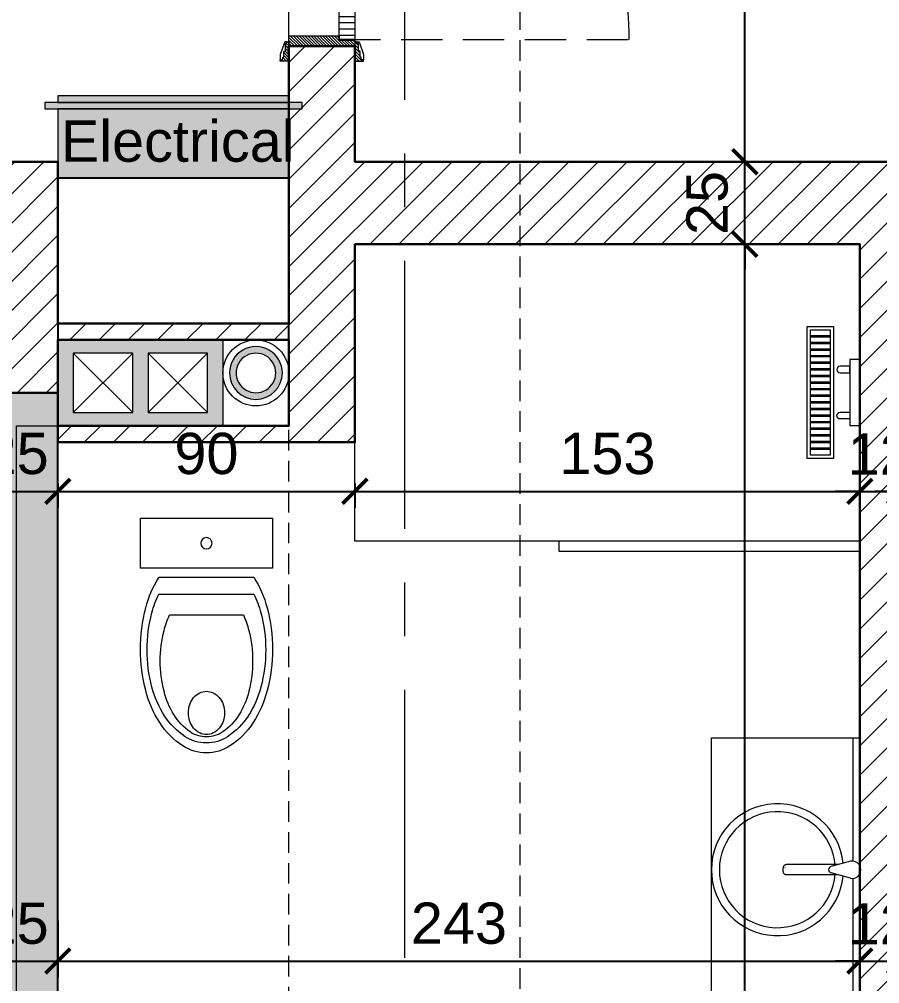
# Model space of a CAD drawing. Header units: centimetres. Extents: x 99002 to 104403, y -55119 to -48358.
# Drawn here: x 101042.6 to 101303.3, y -51711.4 to -51419.2 of the extents above; entities that cross this region are included whole.
import ezdxf

# ---------------------------------------------------------------- set-up
doc = ezdxf.new("R2010")
doc.units = ezdxf.units.CM
doc.header["$LTSCALE"] = 50
doc.header["$MEASUREMENT"] = 0
for name, pattern in [('AXES', [2, 1.25, -0.25, 0.25, -0.25]), ('CACHE', [0.375, 0.25, -0.125]), ('CONTINU', [0])]:
    doc.linetypes.add(name, pattern=pattern)
doc.layers.get('0').update_dxf_attribs({"color": 8})
for name, color, linetype in [('AXES', 10, 'AXES'), ('BETON COUPE', 3, 'CONTINU'), ('BETON TRAME', 252, 'Continuous'), ('BORD', 5, 'Continuous'), ('COTE 50ème', 1, 'Continuous'), ('TEXTE', 7, 'Continuous')]:
    doc.layers.add(name, color=color, linetype=linetype)
for name, color, linetype, lineweight in [('BANJO', 160, 'Continuous', 9), ('BETON SUP TRAME', 4, 'CACHE', 5), ('CONSOLE ISOL.', 214, 'Continuous', 15), ('door', 44, 'Continuous', 5), ('KASETAT_Pen_No__22', 8, 'Continuous', 50), ('MACONNERIE COUPE', 7, 'Continuous', 30), ('MACONNERIE HACHURE', 253, 'Continuous', 13), ('mobilimi', 8, 'Continuous', 9), ('PERCEMENT', 253, 'Continuous', 20)]:
    doc.layers.add(name, color=color, linetype=linetype, lineweight=lineweight)
doc.layers.add('KASETAT_Pen_No__176', color=7, linetype='Continuous', lineweight=15, true_color=0x93a0c6)
doc.styles.add('RS_TEXT_1.50', font='arial.ttf', dxfattribs={"height": 12.5})
doc.styles.add('RS_TXT_50', font='arial.ttf', dxfattribs={"height": 12.5})
doc.dimstyles.new('RS_50CM_LINEAIRE', dxfattribs={"dimscale": 5, "dimtxt": 12.5, "dimasz": 1.5, "dimexe": 1, "dimexo": 2.5, "dimgap": 1, "dimtad": 1, "dimdec": 1, "dimrnd": 0.5, "dimdsep": 46, "dimtxsty": 'RS_TXT_50', "dimblk1": 'ARCHTICK', "dimblk2": 'ARCHTICK', "dimsah": 1, "dimcen": 2.5, "dimdle": 1, "dimclrt": 4, "dimadec": 0, "dimazin": 2, "dimtfac": 1, "dimtdec": 1, "dimtix": 1, "dimtmove": 2, "dimatfit": 3, "dimfxl": 1, "dimtolj": 1, "dimtzin": 0, "dimarcsym": 0})

# ---------------------------------------------------------------- blocks, each defined once
blk = doc.blocks.new('UniTAZZ_3')
at = {"layer": 'BANJO'}
for p, q in [((-152, 200), (-152, -200)), ((0, 200), (-152, 200)), ((0, -200), (0, 200)), ((-229.8, -144), (-229.8, 143.8)), ((-178.5, -143.6), (-178.5, 143.6)), ((-293.4, -111.7), (-293.4, 111.9)), ((-152, -200), (0, -200))]:
    blk.add_line(p, q, dxfattribs=at)
blk.add_circle((-76, 0), 17, dxfattribs=at)
for centre, radius, start, end in [((-435.1, -147.6), 342.9, 104.7867, 122.5078), ((-397.3, -291.1), 491.2, 90, 104.7867), ((-399.2, -261.3), 440.9, 90, 104.7867), ((-399.2, -261.3), 440.9, 75.2133, 90), ((-397.3, -291.1), 491.2, 75.2133, 90), ((-359.4, -147.6), 342.9, 58.1489, 75.2133), ((-433.2, -132.6), 307.7, 104.7867, 122.5078), ((-365.2, -132.6), 307.7, 63.9053, 75.2133), ((-492.9, -57), 235.4, 122.5078, 146.9765), ((-485, -51.2), 211.3, 122.5078, 146.9765), ((-462, -120.6), 256.9, 104.1209, 121.2723), ((-432.4, -238.1), 378.1, 90, 104.1209), ((-432.4, -238.1), 378.1, 75.8791, 90), ((-402.8, -120.6), 256.9, 64.7964, 75.8791), ((-507, -46.4), 170.2, 121.2723, 145.7058), ((-580.5, 0), 130.9, 146.9765, 180), ((-563.6, -0.1), 117.5, 146.9765, 180), ((-575.2, 0.1), 87.7, 145.7058, 180), ((-600.3, -4.6), 56.5, 129.8827, 153.6325), ((-594.2, -11.9), 66, 109.092, 129.8827), ((-590.2, -23.4), 78.1, 90, 109.092), ((-590.2, -23.4), 78.1, 70.908, 90), ((-586.2, -11.9), 66, 50.1173, 70.908), ((-580.1, -4.6), 56.5, 26.3675, 50.1173), ((-580.5, 0), 130.9, 180, 213.0235), ((-575.2, 0.1), 87.7, 180, 214.2942), ((-609.7, 0.1), 46, 153.6325, 180), ((-609.7, 0.1), 46, 180, 206.3675), ((-570.7, 0.1), 46, 0, 26.3675), ((-570.7, 0.1), 46, 333.6325, 0), ((-563.6, -0.1), 117.5, 180, 213.0235), ((-600.3, 4.7), 56.5, 206.3675, 230.1173), ((-580.1, 4.7), 56.5, 309.8827, 333.6325), ((-507, 46.6), 170.2, 214.2942, 238.7277), ((-594.2, 12), 66, 230.1173, 250.908), ((-590.2, 23.5), 78.1, 250.908, 270), ((-590.2, 23.5), 78.1, 270, 289.092), ((-586.2, 12), 66, 289.092, 309.8827), ((-492.9, 57), 235.4, 213.0235, 237.4922), ((-485, 51), 211.3, 213.0235, 237.4922), ((-462, 120.7), 256.9, 238.7277, 255.8791), ((-402.8, 120.7), 256.9, 284.1209, 295.2036), ((-435.1, 147.6), 342.9, 237.4922, 255.2133), ((-433.2, 132.3), 307.7, 237.4922, 255.2133), ((-432.4, 238.2), 378.1, 255.8791, 270), ((-432.4, 238.2), 378.1, 270, 284.1209), ((-365.2, 132.3), 307.7, 284.7867, 296.0947), ((-359.4, 147.6), 342.9, 284.7867, 301.8511), ((-399.2, 261.1), 440.9, 255.2133, 270), ((-399.2, 261.1), 440.9, 270, 284.7867), ((-397.3, 291.1), 491.2, 255.2133, 270), ((-397.3, 291.1), 491.2, 270, 284.7867)]:
    blk.add_arc(centre, radius, start, end, dxfattribs=at)
blk = doc.blocks.new('lavaman')
at = {"layer": 'BANJO'}
for p, q in [((-61171.15, 21935.44), (-61216.15, 21935.44)), ((-61171.15, 21935.44), (-61171.15, 21855.44)), ((-61171.15, 21855.44), (-61216.15, 21855.44))]:
    blk.add_line(p, q, dxfattribs=at)
at = {"layer": 'BANJO', "linetype": 'Continuous'}
for p, q in [((-61216.15, 21896.66), (-61216.15, 21935.44)), ((-61214.15, 21935.44), (-61214.15, 21898.05)), ((-61171.15, 21935.44), (-61171.15, 21855.44)), ((-61216.15, 21925.44), (-61216.15, 21896.66)), ((-61213.35, 21898.04), (-61207.48, 21896.42)), ((-61209.67, 21897.03), (-61193.85, 21897.03)), ((-61216.15, 21894.21), (-61216.15, 21865.44)), ((-61216.15, 21855.44), (-61216.15, 21894.21)), ((-61213.35, 21892.84), (-61207.48, 21894.45)), ((-61193.49, 21894.81), (-61193.49, 21894.81)), ((-61193.49, 21894.81), (-61193.38, 21894.81)), ((-61193.38, 21894.81), (-61193.49, 21894.81)), ((-61193.38, 21894.81), (-61193.38, 21894.81)), ((-61214.15, 21892.82), (-61214.15, 21855.44)), ((-61209.65, 21893.84), (-61193.85, 21893.84))]:
    blk.add_line(p, q, dxfattribs=at)
for centre, radius, start, end in [((-61191.15, 21895.44), 20, 185.6501, 174.3499), ((-61191.15, 21895.44), 17.58, 184.3008, 175.6992), ((-61213.81, 21895.44), 2.64, 79.9738, 280.0262), ((-61207.66, 21895.44), 1, 280.3544, 79.6456)]:
    blk.add_arc(centre, radius, start, end, dxfattribs=at)
at = {"layer": 'BANJO', "linetype": 'Continuous', "extrusion": (0, 0, -1)}
blk.add_ellipse((-61193.85, 21895.43), major_axis=(0, 1.59), ratio=0.623935, start_param=0, end_param=3.141593, dxfattribs=at)
blk = doc.blocks.new('A$Cb79da119')
at = {"layer": 'AXES', "lineweight": 5, "ltscale": 1.3}
blk.add_line((35, 1580), (35, -1344.97), dxfattribs=at)
blk = doc.blocks.new('_ArchTick')
at = {"color": 0, "linetype": 'ByBlock', "const_width": 0.15}
blk.add_lwpolyline([(-0.5, -0.5), (0.5, 0.5)], dxfattribs=at)
blk = doc.blocks.new('*D1006')
at = {"layer": 'COTE 50ème', "color": 0, "lineweight": -2, "ltscale": 0.5, "transparency": 16777216}
for p, q in [((101029.34, -51544.86), (101029.34, -51567.23)), ((101054.34, -51559.86), (101054.34, -51567.23)), ((101029.34, -51562.23), (101021.84, -51562.23)), ((101029.34, -51562.23), (101054.34, -51562.23)), ((101054.34, -51562.23), (101061.84, -51562.23))]:
    blk.add_line(p, q, dxfattribs=at)
at = {"layer": 'Defpoints', "color": 0, "ltscale": 0.5, "transparency": 16777216}
for p in [(101029.34, -51532.36), (101054.34, -51547.36), (101054.34, -51562.23)]:
    blk.add_point(p, dxfattribs=at)
at = {"layer": 'COTE 50ème', "color": 0, "lineweight": -2, "ltscale": 0.5, "transparency": 16777216, "xscale": 7.5, "yscale": 7.5, "zscale": 7.5}
blk.add_blockref('_ArchTick', (101029.34, -51562.23), dxfattribs=at)
at = {"layer": 'COTE 50ème', "color": 0, "lineweight": -2, "ltscale": 0.5, "transparency": 16777216, "xscale": 7.5, "yscale": 7.5, "zscale": 7.5, "rotation": 180}
blk.add_blockref('_ArchTick', (101054.34, -51562.23), dxfattribs=at)
at = {"layer": 'COTE 50ème', "color": 4, "ltscale": 0.5, "transparency": 16777216, "insert": (101041.84, -51550.84), "char_height": 12.5, "attachment_point": 5, "style": 'RS_TXT_50'}
blk.add_mtext('\\A1;25', dxfattribs=at)
blk = doc.blocks.new('*D1007')
at = {"layer": 'COTE 50ème', "color": 0, "lineweight": -2, "ltscale": 0.5, "transparency": 16777216}
for p, q in [((101054.34, -51559.86), (101054.34, -51567.23)), ((101144.34, -51559.86), (101144.34, -51567.23)), ((101049.34, -51562.23), (101149.34, -51562.23))]:
    blk.add_line(p, q, dxfattribs=at)
at = {"layer": 'Defpoints', "color": 0, "ltscale": 0.5, "transparency": 16777216}
for p in [(101054.34, -51547.36), (101144.34, -51547.36), (101144.34, -51562.23)]:
    blk.add_point(p, dxfattribs=at)
at = {"layer": 'COTE 50ème', "color": 0, "lineweight": -2, "ltscale": 0.5, "transparency": 16777216, "xscale": 7.5, "yscale": 7.5, "zscale": 7.5, "rotation": 180}
blk.add_blockref('_ArchTick', (101054.34, -51562.23), dxfattribs=at)
at = {"layer": 'COTE 50ème', "color": 0, "lineweight": -2, "ltscale": 0.5, "transparency": 16777216, "xscale": 7.5, "yscale": 7.5, "zscale": 7.5}
blk.add_blockref('_ArchTick', (101144.34, -51562.23), dxfattribs=at)
at = {"layer": 'COTE 50ème', "color": 4, "ltscale": 0.5, "transparency": 16777216, "insert": (101099.34, -51550.84), "char_height": 12.5, "attachment_point": 5, "style": 'RS_TXT_50'}
blk.add_mtext('\\A1;90', dxfattribs=at)
blk = doc.blocks.new('*D1008')
at = {"layer": 'COTE 50ème', "color": 0, "lineweight": -2, "ltscale": 0.5, "transparency": 16777216}
for p, q in [((101297.34, -51523.14), (101297.34, -51567.23)), ((101144.34, -51559.86), (101144.34, -51567.23)), ((101139.34, -51562.23), (101302.34, -51562.23))]:
    blk.add_line(p, q, dxfattribs=at)
at = {"layer": 'Defpoints', "color": 0, "ltscale": 0.5, "transparency": 16777216}
for p in [(101297.34, -51510.64), (101144.34, -51547.36), (101297.34, -51562.23)]:
    blk.add_point(p, dxfattribs=at)
at = {"layer": 'COTE 50ème', "color": 0, "lineweight": -2, "ltscale": 0.5, "transparency": 16777216, "xscale": 7.5, "yscale": 7.5, "zscale": 7.5, "rotation": 180}
blk.add_blockref('_ArchTick', (101144.34, -51562.23), dxfattribs=at)
at = {"layer": 'COTE 50ème', "color": 0, "lineweight": -2, "ltscale": 0.5, "transparency": 16777216, "xscale": 7.5, "yscale": 7.5, "zscale": 7.5}
blk.add_blockref('_ArchTick', (101297.34, -51562.23), dxfattribs=at)
at = {"layer": 'COTE 50ème', "color": 4, "ltscale": 0.5, "transparency": 16777216, "insert": (101220.84, -51550.84), "char_height": 12.5, "attachment_point": 5, "style": 'RS_TXT_50'}
blk.add_mtext('\\A1;153', dxfattribs=at)
blk = doc.blocks.new('*D1009')
at = {"layer": 'COTE 50ème', "color": 0, "lineweight": -2, "ltscale": 0.5, "transparency": 16777216}
for p, q in [((101297.34, -51523.14), (101297.34, -51567.23)), ((101309.34, -51523.14), (101309.34, -51567.23)), ((101297.34, -51562.23), (101289.84, -51562.23)), ((101297.34, -51562.23), (101309.34, -51562.23)), ((101309.34, -51562.23), (101316.84, -51562.23))]:
    blk.add_line(p, q, dxfattribs=at)
at = {"layer": 'Defpoints', "color": 0, "ltscale": 0.5, "transparency": 16777216}
for p in [(101297.34, -51510.64), (101309.34, -51510.64), (101309.34, -51562.23)]:
    blk.add_point(p, dxfattribs=at)
at = {"layer": 'COTE 50ème', "color": 0, "lineweight": -2, "ltscale": 0.5, "transparency": 16777216, "xscale": 7.5, "yscale": 7.5, "zscale": 7.5}
blk.add_blockref('_ArchTick', (101297.34, -51562.23), dxfattribs=at)
at = {"layer": 'COTE 50ème', "color": 0, "lineweight": -2, "ltscale": 0.5, "transparency": 16777216, "xscale": 7.5, "yscale": 7.5, "zscale": 7.5, "rotation": 180}
blk.add_blockref('_ArchTick', (101309.34, -51562.23), dxfattribs=at)
at = {"layer": 'COTE 50ème', "color": 4, "ltscale": 0.5, "transparency": 16777216, "insert": (101303.34, -51550.95), "char_height": 12.5, "attachment_point": 5, "style": 'RS_TXT_50'}
blk.add_mtext('\\A1;12', dxfattribs=at)
blk = doc.blocks.new('*D1017')
at = {"layer": 'COTE 50ème', "color": 0, "lineweight": -2, "ltscale": 0.5, "transparency": 16777216}
for p, q in [((101309.34, -51587.86), (101309.34, -51557.23)), ((101319.34, -51587.86), (101319.34, -51557.23)), ((101309.34, -51562.23), (101301.84, -51562.23)), ((101319.34, -51562.23), (101309.34, -51562.23)), ((101319.34, -51562.23), (101326.84, -51562.23))]:
    blk.add_line(p, q, dxfattribs=at)
at = {"layer": 'Defpoints', "color": 0, "ltscale": 0.5, "transparency": 16777216}
for p in [(101309.34, -51562.23), (101309.34, -51600.36), (101319.34, -51600.36)]:
    blk.add_point(p, dxfattribs=at)
at = {"layer": 'COTE 50ème', "color": 0, "lineweight": -2, "ltscale": 0.5, "transparency": 16777216, "xscale": 7.5, "yscale": 7.5, "zscale": 7.5}
blk.add_blockref('_ArchTick', (101309.34, -51562.23), dxfattribs=at)
at = {"layer": 'COTE 50ème', "color": 0, "lineweight": -2, "ltscale": 0.5, "transparency": 16777216, "xscale": 7.5, "yscale": 7.5, "zscale": 7.5, "rotation": 180}
blk.add_blockref('_ArchTick', (101319.34, -51562.23), dxfattribs=at)
at = {"layer": 'COTE 50ème', "color": 4, "ltscale": 0.5, "transparency": 16777216, "insert": (101314.34, -51550.84), "char_height": 12.5, "attachment_point": 5, "style": 'RS_TXT_50'}
blk.add_mtext('\\A1;10', dxfattribs=at)
blk = doc.blocks.new('*D1025')
at = {"layer": 'COTE 50ème', "color": 0, "lineweight": -2, "ltscale": 0.5, "transparency": 16777216}
for p, q in [((101054.34, -51692.35), (101054.34, -51709.55)), ((101029.34, -51698.02), (101029.34, -51709.55)), ((101029.34, -51704.55), (101021.84, -51704.55)), ((101029.34, -51704.55), (101054.34, -51704.55)), ((101054.34, -51704.55), (101061.84, -51704.55))]:
    blk.add_line(p, q, dxfattribs=at)
at = {"layer": 'Defpoints', "color": 0, "ltscale": 0.5, "transparency": 16777216}
for p in [(101054.34, -51679.85), (101029.34, -51685.52), (101054.34, -51704.55)]:
    blk.add_point(p, dxfattribs=at)
at = {"layer": 'COTE 50ème', "color": 0, "lineweight": -2, "ltscale": 0.5, "transparency": 16777216, "xscale": 7.5, "yscale": 7.5, "zscale": 7.5}
blk.add_blockref('_ArchTick', (101029.34, -51704.55), dxfattribs=at)
at = {"layer": 'COTE 50ème', "color": 0, "lineweight": -2, "ltscale": 0.5, "transparency": 16777216, "xscale": 7.5, "yscale": 7.5, "zscale": 7.5, "rotation": 180}
blk.add_blockref('_ArchTick', (101054.34, -51704.55), dxfattribs=at)
at = {"layer": 'COTE 50ème', "color": 4, "ltscale": 0.5, "transparency": 16777216, "insert": (101041.84, -51693.17), "char_height": 12.5, "attachment_point": 5, "style": 'RS_TXT_50'}
blk.add_mtext('\\A1;25', dxfattribs=at)
blk = doc.blocks.new('*D1026')
at = {"layer": 'COTE 50ème', "color": 0, "lineweight": -2, "ltscale": 0.5, "transparency": 16777216}
for p, q in [((101054.34, -51692.35), (101054.34, -51709.55)), ((101049.34, -51704.55), (101302.34, -51704.55)), ((101297.34, -51704.99), (101297.34, -51709.55))]:
    blk.add_line(p, q, dxfattribs=at)
at = {"layer": 'Defpoints', "color": 0, "ltscale": 0.5, "transparency": 16777216}
for p in [(101054.34, -51679.85), (101297.34, -51692.49), (101297.34, -51704.55)]:
    blk.add_point(p, dxfattribs=at)
at = {"layer": 'COTE 50ème', "color": 0, "lineweight": -2, "ltscale": 0.5, "transparency": 16777216, "xscale": 7.5, "yscale": 7.5, "zscale": 7.5, "rotation": 180}
blk.add_blockref('_ArchTick', (101054.34, -51704.55), dxfattribs=at)
at = {"layer": 'COTE 50ème', "color": 0, "lineweight": -2, "ltscale": 0.5, "transparency": 16777216, "xscale": 7.5, "yscale": 7.5, "zscale": 7.5}
blk.add_blockref('_ArchTick', (101297.34, -51704.55), dxfattribs=at)
at = {"layer": 'COTE 50ème', "color": 4, "ltscale": 0.5, "transparency": 16777216, "insert": (101175.84, -51693.16), "char_height": 12.5, "attachment_point": 5, "style": 'RS_TXT_50'}
blk.add_mtext('\\A1;243', dxfattribs=at)
blk = doc.blocks.new('*D1027')
at = {"layer": 'COTE 50ème', "color": 0, "lineweight": -2, "ltscale": 0.5, "transparency": 16777216}
for p, q in [((101309.34, -51703.14), (101309.34, -51709.55)), ((101297.34, -51704.55), (101289.84, -51704.55)), ((101297.34, -51704.55), (101309.34, -51704.55)), ((101297.34, -51704.99), (101297.34, -51709.55)), ((101309.34, -51704.55), (101316.84, -51704.55))]:
    blk.add_line(p, q, dxfattribs=at)
at = {"layer": 'Defpoints', "color": 0, "ltscale": 0.5, "transparency": 16777216}
for p in [(101297.34, -51692.49), (101309.34, -51690.64), (101309.34, -51704.55)]:
    blk.add_point(p, dxfattribs=at)
at = {"layer": 'COTE 50ème', "color": 0, "lineweight": -2, "ltscale": 0.5, "transparency": 16777216, "xscale": 7.5, "yscale": 7.5, "zscale": 7.5}
blk.add_blockref('_ArchTick', (101297.34, -51704.55), dxfattribs=at)
at = {"layer": 'COTE 50ème', "color": 0, "lineweight": -2, "ltscale": 0.5, "transparency": 16777216, "xscale": 7.5, "yscale": 7.5, "zscale": 7.5, "rotation": 180}
blk.add_blockref('_ArchTick', (101309.34, -51704.55), dxfattribs=at)
at = {"layer": 'COTE 50ème', "color": 4, "ltscale": 0.5, "transparency": 16777216, "insert": (101303.34, -51693.27), "char_height": 12.5, "attachment_point": 5, "style": 'RS_TXT_50'}
blk.add_mtext('\\A1;12', dxfattribs=at)
blk = doc.blocks.new('*D1177')
at = {"layer": 'COTE 50ème', "color": 0, "lineweight": -2, "ltscale": 0.5, "transparency": 16777216}
for p, q in [((101262.48, -52017.36), (101262.48, -51482.36)), ((101272.95, -51487.36), (101257.48, -51487.36)), ((101269.58, -52012.36), (101257.48, -52012.36))]:
    blk.add_line(p, q, dxfattribs=at)
at = {"layer": 'Defpoints', "color": 0, "ltscale": 0.5, "transparency": 16777216}
for p in [(101262.48, -51487.36), (101285.45, -51487.36), (101282.08, -52012.36)]:
    blk.add_point(p, dxfattribs=at)
at = {"layer": 'COTE 50ème', "color": 0, "lineweight": -2, "ltscale": 0.5, "transparency": 16777216, "xscale": 7.5, "yscale": 7.5, "zscale": 7.5}
for p, rotation in [((101262.48, -51487.36), 90), ((101262.48, -52012.36), 270)]:
    blk.add_blockref('_ArchTick', p, dxfattribs=dict(at, rotation=rotation))
at = {"layer": 'COTE 50ème', "color": 4, "ltscale": 0.5, "transparency": 16777216, "insert": (101251.1, -51749.86), "char_height": 12.5, "attachment_point": 5, "rotation": 90, "style": 'RS_TXT_50'}
blk.add_mtext('\\A1;525', dxfattribs=at)
blk = doc.blocks.new('*D1178')
at = {"layer": 'COTE 50ème', "color": 0, "lineweight": -2, "ltscale": 0.5, "transparency": 16777216}
for p, q in [((101262.48, -51462.36), (101262.48, -51454.86)), ((101272.95, -51462.36), (101257.48, -51462.36)), ((101262.48, -51487.36), (101262.48, -51462.36)), ((101272.95, -51487.36), (101257.48, -51487.36)), ((101262.48, -51487.36), (101262.48, -51494.86))]:
    blk.add_line(p, q, dxfattribs=at)
at = {"layer": 'Defpoints', "color": 0, "ltscale": 0.5, "transparency": 16777216}
for p in [(101262.48, -51462.36), (101285.45, -51462.36), (101285.45, -51487.36)]:
    blk.add_point(p, dxfattribs=at)
at = {"layer": 'COTE 50ème', "color": 0, "lineweight": -2, "ltscale": 0.5, "transparency": 16777216, "xscale": 7.5, "yscale": 7.5, "zscale": 7.5}
for p, rotation in [((101262.48, -51462.36), 270), ((101262.48, -51487.36), 90)]:
    blk.add_blockref('_ArchTick', p, dxfattribs=dict(at, rotation=rotation))
at = {"layer": 'COTE 50ème', "color": 4, "ltscale": 0.5, "transparency": 16777216, "insert": (101251.1, -51474.86), "char_height": 12.5, "attachment_point": 5, "rotation": 90, "style": 'RS_TXT_50'}
blk.add_mtext('\\A1;25', dxfattribs=at)
blk = doc.blocks.new('*D1179')
at = {"layer": 'COTE 50ème', "color": 0, "lineweight": -2, "ltscale": 0.5, "transparency": 16777216}
for p, q in [((101262.48, -51467.36), (101262.48, -51312.36)), ((101272.95, -51317.36), (101257.48, -51317.36)), ((101272.95, -51462.36), (101257.48, -51462.36))]:
    blk.add_line(p, q, dxfattribs=at)
at = {"layer": 'Defpoints', "color": 0, "ltscale": 0.5, "transparency": 16777216}
for p in [(101262.48, -51317.36), (101285.45, -51317.36), (101285.45, -51462.36)]:
    blk.add_point(p, dxfattribs=at)
at = {"layer": 'COTE 50ème', "color": 0, "lineweight": -2, "ltscale": 0.5, "transparency": 16777216, "xscale": 7.5, "yscale": 7.5, "zscale": 7.5}
for p, rotation in [((101262.48, -51317.36), 90), ((101262.48, -51462.36), 270)]:
    blk.add_blockref('_ArchTick', p, dxfattribs=dict(at, rotation=rotation))
at = {"layer": 'COTE 50ème', "color": 4, "ltscale": 0.5, "transparency": 16777216, "insert": (101251.1, -51389.86), "char_height": 12.5, "attachment_point": 5, "rotation": 90, "style": 'RS_TXT_50'}
blk.add_mtext('\\A1;145', dxfattribs=at)

msp = doc.modelspace()

# ---------------------------------------------------------------- hatches: boundary and pattern name
at = {"layer": 'BETON TRAME', "transparency": 33554559}
h = msp.add_hatch(color=256, dxfattribs=at)
h.dxf.hatch_style = 1
h.paths.add_polyline_path([(100664.34, -51297.36), (100629.34, -51297.36), (100629.34, -50647.36), (100664.34, -50647.36), (100664.34, -50822.36), (101124.34, -50822.36), (101124.34, -50647.36), (101159.34, -50647.36), (101159.34, -51297.36), (101124.34, -51297.36), (101124.34, -50862.36), (100914.34, -50862.36), (100914.34, -51192.36), (100874.34, -51192.36), (100874.34, -50862.36), (100664.34, -50862.36)])
h.paths.add_polyline_path([(101859.34, -50647.36), (101859.34, -50697.36), (101994.34, -50697.36), (101994.34, -50647.36)])
h.paths.add_polyline_path([(99794.34, -50647.36), (99794.34, -50697.36), (99929.34, -50697.36), (99929.34, -50647.36)])
h.paths.add_polyline_path([(99794.34, -51247.36), (99794.34, -51297.36), (99929.34, -51297.36), (99929.34, -51247.36)])
h.paths.add_polyline_path([(101859.34, -51247.36), (101859.34, -51297.36), (101994.34, -51297.36), (101994.34, -51247.36)])
h.paths.add_polyline_path([(101859.34, -51987.36), (101859.34, -52037.36), (101994.34, -52037.36), (101994.34, -51987.36)])
h.paths.add_polyline_path([(99929.34, -52037.36), (99929.34, -51987.36), (99794.34, -51987.36), (99794.34, -52037.36)])
h.paths.add_polyline_path([(100624.34, -51987.36), (100624.34, -52037.36), (100734.34, -52037.36), (100734.34, -51987.36)])
h.paths.add_polyline_path([(101054.34, -51987.36), (101054.34, -52037.36), (101164.34, -52037.36), (101164.34, -51987.36)])
h.paths.add_polyline_path([(101029.34, -52037.36), (101054.34, -52037.36), (101054.34, -51532.36), (101029.34, -51532.36)])
h.paths.add_polyline_path([(100734.34, -52037.36), (100759.34, -52037.36), (100759.34, -51532.36), (100734.34, -51532.36)])
h.paths.add_polyline_path([(99924.34, -50332.36), (99924.34, -50357.36), (99794.34, -50357.36), (99794.34, -50332.36)])
h.paths.add_polyline_path([(100289.34, -50332.36), (100289.34, -50357.36), (100216.34, -50357.36), (100216.34, -50332.36)])
h.paths.add_polyline_path([(100589.34, -50332.36), (100589.34, -50357.36), (100459.34, -50357.36), (100459.34, -50332.36)])
h.paths.add_polyline_path([(101199.34, -50332.36), (101199.34, -50357.36), (101329.34, -50357.36), (101329.34, -50332.36)])
h.paths.add_polyline_path([(101499.34, -50332.36), (101499.34, -50357.36), (101572.34, -50357.36), (101572.34, -50332.36)])
h.paths.add_polyline_path([(101864.34, -50332.36), (101864.34, -50357.36), (101994.34, -50357.36), (101994.34, -50332.36)])
h.paths.add_polyline_path([(100564.34, -49972.36), (100664.34, -49972.36), (100664.34, -50022.36), (100564.34, -50022.36)])
h.paths.add_polyline_path([(101224.34, -49972.36), (101124.34, -49972.36), (101124.34, -50022.36), (101224.34, -50022.36)])
at = {"layer": 'door'}
h = msp.add_hatch(dxfattribs=at)
h.set_pattern_fill('ANSI31', color=256, scale=15, angle=495)
h.set_pattern_definition([(180, (99352.4027, -49031.4576), (-1e-15, -1.875), [])])
h.paths.add_polyline_path([(101139.58, -51425.27), (101139.58, -51329.46), (101144.29, -51329.46), (101144.29, -51425.27)])
h = msp.add_hatch(dxfattribs=at)
h.set_pattern_fill('ANSI31', color=256, scale=5, angle=990)
h.set_pattern_definition([(315, (55304.9703, 144469.2575), (0.4419417382, 0.4419417382), [])])
edge = h.paths.add_edge_path()
edge.add_line((101122.46, -51431.11), (101122.46, -51430.7))
edge.add_line((101122.46, -51430.7), (101122.77, -51430.7))
edge.add_line((101122.77, -51430.7), (101122.77, -51428.93))
edge.add_line((101122.77, -51428.93), (101122.98, -51428.93))
edge.add_arc((101123.29, -51428.93), 0.314, 90, 180, ccw=False)
edge.add_line((101123.29, -51428.62), (101123.29, -51426.52))
edge.add_line((101123.29, -51426.52), (101123.5, -51426.52))
edge.add_arc((101123.82, -51426.52), 0.314, 90, 180, ccw=False)
edge.add_line((101123.82, -51426.21), (101123.82, -51426))
edge.add_line((101123.82, -51426), (101124.34, -51426))
edge.add_line((101124.34, -51426), (101124.34, -51431.86))
edge.add_line((101124.34, -51431.86), (101121.72, -51431.86))
edge.add_line((101121.72, -51431.86), (101121.72, -51431.45))
edge.add_line((101121.72, -51431.45), (101122.04, -51431.45))
edge.add_line((101122.04, -51431.45), (101122.04, -51431.53))
edge.add_arc((101122.04, -51431.11), 0.419, 270, 360)
h.paths.add_polyline_path([(101124.34, -51427.36), (101124.34, -51424.22), (101139.52, -51424.22), (101139.52, -51425.48), (101144.34, -51425.48), (101144.34, -51427.36)])
edge = h.paths.add_edge_path()
edge.add_line((101146.23, -51431.11), (101146.23, -51430.7))
edge.add_line((101146.23, -51430.7), (101145.91, -51430.7))
edge.add_line((101145.91, -51430.7), (101145.91, -51428.93))
edge.add_line((101145.91, -51428.93), (101145.7, -51428.93))
edge.add_arc((101145.39, -51428.93), 0.314, 360, 450)
edge.add_line((101145.39, -51428.62), (101145.39, -51426.52))
edge.add_line((101145.39, -51426.52), (101145.18, -51426.52))
edge.add_arc((101144.87, -51426.52), 0.314, 360, 450)
edge.add_line((101144.87, -51426.21), (101144.87, -51426))
edge.add_line((101144.87, -51426), (101144.34, -51426))
edge.add_line((101144.34, -51426), (101144.34, -51431.86))
edge.add_line((101144.34, -51431.86), (101146.96, -51431.86))
edge.add_line((101146.96, -51431.86), (101146.96, -51431.45))
edge.add_line((101146.96, -51431.45), (101146.65, -51431.45))
edge.add_line((101146.65, -51431.45), (101146.65, -51431.53))
edge.add_arc((101146.65, -51431.11), 0.419, 180, 270, ccw=False)
at = {"layer": 'KASETAT_Pen_No__176', "linetype": 'Continuous', "lineweight": 0, "true_color": 0x2776bb}
msp.add_hatch(color=152, dxfattribs=at).paths.add_polyline_path([(101124.34, -51442.36), (101054.34, -51442.36), (101054.34, -51444.36), (101050.34, -51444.36), (101050.34, -51446.36), (101054.34, -51446.36), (101054.34, -51467.36), (101124.34, -51467.36), (101124.34, -51446.36), (101128.34, -51446.36), (101128.34, -51444.36), (101124.34, -51444.36)])
at = {"layer": 'MACONNERIE HACHURE'}
h = msp.add_hatch(dxfattribs=at)
h.set_pattern_fill('ANSI31', color=256, scale=50, style=0)
h.set_pattern_definition([(45, (0, 5835.283), (-4.41941738, 4.41941738), [])])
h.paths.add_polyline_path([(101144.34, -51327.36), (101124.34, -51327.36), (101124.34, -51297.36), (101144.34, -51297.36)])
h.paths.add_polyline_path([(100644.34, -51327.36), (100664.34, -51327.36), (100664.34, -51297.36), (100644.34, -51297.36)])
h.paths.add_polyline_path([(101224.34, -50332.36), (101199.34, -50332.36), (101199.34, -50238.36), (101224.34, -50238.36)])
h.paths.add_polyline_path([(101224.34, -50357.36), (101199.34, -50357.36), (101199.34, -50513.36), (101147.34, -50513.36), (101147.34, -50535.36), (101159.34, -50535.36), (101159.34, -50525.36), (101284.34, -50525.36), (101284.34, -50513.36), (101224.34, -50513.36)])
h.paths.add_polyline_path([(100564.34, -50332.36), (100589.34, -50332.36), (100589.34, -50238.36), (100564.34, -50238.36)])
h.paths.add_polyline_path([(101329.34, -50332.36), (101499.34, -50332.36), (101499.34, -50357.36), (101329.34, -50357.36)])
h.paths.add_polyline_path([(101624.34, -49932.36), (101524.34, -49932.36), (101524.34, -49907.36), (101624.34, -49907.36)])
h.paths.add_polyline_path([(101284.34, -49932.36), (101344.34, -49932.36), (101344.34, -49907.36), (101259.34, -49907.36), (101259.34, -49972.36), (101224.34, -49972.36), (101224.34, -49997.36), (101284.34, -49997.36)])
h.paths.add_polyline_path([(101964.34, -50062.36), (101964.34, -49997.36), (101859.34, -49997.36), (101859.34, -49932.36), (101804.34, -49932.36), (101804.34, -49907.36), (101884.34, -49907.36), (101884.34, -49972.36), (101994.34, -49972.36), (101994.34, -50037.36), (102012.19, -50037.36), (102012.19, -50062.36)])
h.paths.add_polyline_path([(101994.34, -50332.36), (101969.34, -50332.36), (101969.34, -50299.36), (101994.34, -50299.36)])
h.paths.add_polyline_path([(100164.34, -49932.36), (100264.34, -49932.36), (100264.34, -49907.36), (100164.34, -49907.36)])
h.paths.add_polyline_path([(100504.34, -49932.36), (100444.34, -49932.36), (100444.34, -49907.36), (100529.34, -49907.36), (100529.34, -49972.36), (100564.34, -49972.36), (100564.34, -49997.36), (100504.34, -49997.36)])
h.paths.add_polyline_path([(99824.34, -50062.36), (99824.34, -49997.36), (99929.34, -49997.36), (99929.34, -49932.36), (99984.34, -49932.36), (99984.34, -49907.36), (99904.34, -49907.36), (99904.34, -49972.36), (99794.34, -49972.36), (99794.34, -50037.36), (99776.49, -50037.36), (99776.49, -50062.36)])
h.paths.add_polyline_path([(99794.34, -50332.36), (99819.34, -50332.36), (99819.34, -50299.36), (99794.34, -50299.36)])
h.paths.add_polyline_path([(100121.34, -50332.36), (100104.34, -50332.21), (100104.34, -50357.21), (100121.34, -50357.36)])
h.paths.add_polyline_path([(101667.34, -50332.36), (101684.34, -50332.21), (101684.34, -50357.21), (101667.34, -50357.36)])
h.paths.add_polyline_path([(101969.34, -50417.36), (101994.34, -50417.36), (101994.34, -50357.36), (101969.34, -50357.36)])
h.paths.add_polyline_path([(101499.34, -51305.36), (101509.34, -51305.36), (101509.34, -51317.36), (101469.34, -51317.36), (101469.34, -51305.36), (101479.34, -51305.36), (101479.34, -50987.36), (101309.34, -50987.36), (101309.34, -51305.36), (101387.35, -51305.36), (101387.35, -51317.36), (101289.34, -51317.36), (101289.34, -50957.36), (101859.34, -50957.36), (101859.34, -50912.36), (101884.34, -50912.36), (101884.34, -50962.36), (101994.34, -50962.36), (101994.34, -50982.36), (101884.34, -50982.36), (101884.34, -51032.36), (101859.34, -51032.36), (101859.34, -50987.36), (101499.34, -50987.36)])
h.paths.add_polyline_path([(100459.34, -50332.36), (100289.34, -50332.36), (100289.34, -50357.36), (100459.34, -50357.36)])
h.paths.add_polyline_path([(100164.34, -50363.36), (100164.34, -50358.36), (100216.34, -50358.36), (100216.34, -50357.36), (100221.34, -50357.36), (100221.34, -50363.36)])
h.paths.add_polyline_path([(100714.18, -51192.36), (100664.34, -51192.36), (100664.34, -51152.36), (100714.18, -51152.36)])
h.paths.add_polyline_path([(100874.34, -51192.36), (100834.34, -51192.36), (100834.34, -51152.36), (100874.34, -51152.36)])
h.paths.add_polyline_path([(100734.34, -51547.36), (100644.34, -51547.36), (100644.34, -51487.36), (100491.34, -51487.36), (100491.34, -51750.36), (100479.34, -51750.36), (100479.34, -51612.36), (100469.34, -51612.36), (100469.34, -51600.36), (100479.34, -51600.36), (100479.34, -51462.36), (100644.34, -51462.36), (100644.34, -51427.36), (100664.34, -51427.36), (100664.34, -51511.36), (100734.34, -51511.36), (100734.34, -51462.36), (100769.34, -51462.36), (100769.34, -51482.36), (100759.34, -51482.36), (100759.34, -51532.36), (100734.34, -51532.36), (100734.34, -51516.36), (100664.34, -51516.36), (100664.34, -51542.36), (100734.34, -51542.36)])
h.paths.add_polyline_path([(99929.34, -51940.47), (99904.34, -51940.47), (99904.34, -51987.36), (99929.34, -51987.36)])
h.paths.add_polyline_path([(100289.34, -51305.36), (100279.34, -51305.36), (100279.34, -51317.36), (100319.34, -51317.36), (100319.34, -51305.36), (100309.34, -51305.36), (100309.34, -50987.36), (100479.34, -50987.36), (100479.34, -51305.36), (100401.33, -51305.36), (100401.33, -51317.36), (100499.34, -51317.36), (100499.34, -50957.36), (99929.34, -50957.36), (99929.34, -50912.36), (99904.34, -50912.36), (99904.34, -50962.36), (99794.34, -50962.36), (99794.34, -50982.36), (99904.34, -50982.36), (99904.34, -51032.36), (99929.34, -51032.36), (99929.34, -50987.36), (100289.34, -50987.36)])
h.paths.add_polyline_path([(99819.34, -50417.36), (99794.34, -50417.36), (99794.34, -50357.36), (99819.34, -50357.36)])
h.paths.add_polyline_path([(100564.34, -50357.36), (100589.34, -50357.36), (100589.34, -50513.36), (100641.34, -50513.36), (100641.34, -50535.36), (100629.34, -50535.36), (100629.34, -50525.36), (100504.34, -50525.36), (100504.34, -50513.36), (100564.34, -50513.36)])
h.paths.add_polyline_path([(100589.34, -50162.36), (100589.34, -50142.36), (100639.34, -50142.36), (100639.34, -50022.36), (100664.34, -50022.36), (100664.34, -50137.36), (100681.84, -50137.36), (100681.84, -50162.36)])
h.paths.add_polyline_path([(99929.34, -51612.36), (99929.34, -51670.47), (99904.34, -51670.47), (99904.34, -51617.36), (99794.34, -51617.36), (99794.34, -51527.36), (99819.34, -51527.36), (99819.34, -51592.36), (100152.34, -51592.36), (100152.34, -51419.36), (100164.34, -51419.36), (100164.34, -51427.36), (100220.34, -51427.36), (100220.34, -51439.36), (100164.34, -51439.36), (100164.34, -51587.36), (100312.34, -51587.36), (100312.34, -51439.36), (100302.34, -51439.36), (100302.34, -51427.36), (100324.34, -51427.36), (100324.34, -51600.36), (100377.21, -51600.36), (100377.21, -51612.36)])
h.paths.add_polyline_path([(100164.34, -51285.36), (100164.34, -51305.36), (100187.34, -51305.36), (100187.34, -51317.36), (100164.34, -51317.36), (100164.34, -51327.36), (100152.34, -51327.36), (100152.34, -51297.36), (99929.34, -51297.36), (99929.34, -51285.36)])
h.paths.add_polyline_path([(100729.34, -50647.36), (100729.34, -50635.36), (100641.34, -50635.36), (100641.34, -50627.36), (100629.34, -50627.36), (100629.34, -50647.36)])
h.paths.add_polyline_path([(99819.34, -51297.36), (99794.34, -51297.36), (99794.34, -51347.36), (99819.34, -51347.36)])
h.paths.add_polyline_path([(99819.34, -50647.36), (99794.34, -50647.36), (99794.34, -50597.36), (99819.34, -50597.36)])
h.paths.add_polyline_path([(99929.34, -51247.36), (99904.34, -51247.36), (99904.34, -51192.47), (99929.34, -51192.47)], flags=17)
h.paths.add_polyline_path([(99929.34, -50697.36), (99904.34, -50697.36), (99904.34, -50752.25), (99929.34, -50752.25)])
h.paths.add_polyline_path([(101074.51, -51192.36), (101124.34, -51192.36), (101124.34, -51152.36), (101074.51, -51152.36)])
h.paths.add_polyline_path([(100914.34, -51192.36), (100954.34, -51192.36), (100954.34, -51152.36), (100914.34, -51152.36)])
h.paths.add_polyline_path([(100759.34, -52012.36), (100779.34, -52012.36), (100779.34, -52037.36), (100759.34, -52037.36)])
h.paths.add_polyline_path([(100444.34, -52012.36), (100444.34, -52037.36), (100624.34, -52037.36), (100624.34, -52012.36), (100491.34, -52012.36), (100491.34, -51842.36), (100479.34, -51842.36), (100479.34, -52012.36)])
h.paths.add_polyline_path([(101054.34, -51547.36), (101144.34, -51547.36), (101144.34, -51487.36), (101297.34, -51487.36), (101297.34, -51752.36), (101309.34, -51752.36), (101309.34, -51612.36), (101319.34, -51612.36), (101319.34, -51600.36), (101309.34, -51600.36), (101309.34, -51462.36), (101144.34, -51462.36), (101144.34, -51427.36), (101124.34, -51427.36), (101124.34, -51511.36), (101054.34, -51511.36), (101054.34, -51462.36), (100869.34, -51462.36), (100869.34, -51482.36), (101029.34, -51482.36), (101029.34, -51532.36), (101054.34, -51532.36), (101054.34, -51516.36), (101124.34, -51516.36), (101124.34, -51542.36), (101054.34, -51542.36)])
h.paths.add_polyline_path([(101859.34, -51940.47), (101884.34, -51940.47), (101884.34, -51987.36), (101859.34, -51987.36)])
h.paths.add_polyline_path([(100879.34, -50162.36), (100861.84, -50162.36), (100861.84, -50137.36), (100879.34, -50137.36), (100879.34, -49972.36), (100909.34, -49972.36), (100909.34, -50137.36), (100926.84, -50137.36), (100926.84, -50162.36), (100909.34, -50162.36), (100909.34, -50635.36), (100977.34, -50635.36), (100977.34, -50647.36), (100909.34, -50647.36), (100909.34, -50822.36), (100879.34, -50822.36), (100879.34, -50647.36), (100811.34, -50647.36), (100811.34, -50635.36), (100879.34, -50635.36)])
h.paths.add_polyline_path([(101199.34, -50162.36), (101199.34, -50142.36), (101149.34, -50142.36), (101149.34, -50022.36), (101124.34, -50022.36), (101124.34, -50137.36), (101106.84, -50137.36), (101106.84, -50162.36)])
h.paths.add_polyline_path([(99929.34, -52012.36), (99984.34, -52012.36), (99984.34, -52037.36), (99929.34, -52037.36)])
h.paths.add_polyline_path([(100164.34, -52012.36), (100164.34, -52037.36), (100264.34, -52037.36), (100264.34, -52012.36)])
h.paths.add_polyline_path([(100879.34, -52012.36), (101029.34, -52012.36), (101029.34, -52037.36), (100879.34, -52037.36)])
h.paths.add_polyline_path([(101164.34, -52012.36), (101297.34, -52012.36), (101297.34, -51842.36), (101309.34, -51842.36), (101309.34, -52012.36), (101859.34, -52012.36), (101859.34, -52037.36), (101164.34, -52037.36)])
h.paths.add_polyline_path([(101859.34, -51612.36), (101859.34, -51670.47), (101884.34, -51670.47), (101884.34, -51617.36), (101994.34, -51617.36), (101994.34, -51527.36), (101969.34, -51527.36), (101969.34, -51592.36), (101636.34, -51592.36), (101636.34, -51419.36), (101624.34, -51419.36), (101624.34, -51427.36), (101568.34, -51427.36), (101568.34, -51439.36), (101624.34, -51439.36), (101624.34, -51587.36), (101476.34, -51587.36), (101476.34, -51439.36), (101486.34, -51439.36), (101486.34, -51427.36), (101464.34, -51427.36), (101464.34, -51600.36), (101411.48, -51600.36), (101411.48, -51612.36)])
h.paths.add_polyline_path([(101624.34, -51285.36), (101624.34, -51305.36), (101601.34, -51305.36), (101601.34, -51317.36), (101624.34, -51317.36), (101624.34, -51327.36), (101636.34, -51327.36), (101636.34, -51297.36), (101859.34, -51297.36), (101859.34, -51285.36)])
h.paths.add_polyline_path([(101059.34, -50647.36), (101059.34, -50635.36), (101147.34, -50635.36), (101147.34, -50627.36), (101159.34, -50627.36), (101159.34, -50647.36)])
h.paths.add_polyline_path([(101969.34, -51297.36), (101994.34, -51297.36), (101994.34, -51347.36), (101969.34, -51347.36)])
h.paths.add_polyline_path([(101969.34, -50647.36), (101994.34, -50647.36), (101994.34, -50597.36), (101969.34, -50597.36)])
h.paths.add_polyline_path([(101859.34, -51247.36), (101884.34, -51247.36), (101884.34, -51192.47), (101859.34, -51192.47)], flags=17)
h.paths.add_polyline_path([(101859.34, -50697.36), (101884.34, -50697.36), (101884.34, -50752.25), (101859.34, -50752.25)])
at = {"layer": 'PERCEMENT', "linetype": 'Continuous', "lineweight": 0}
h = msp.add_hatch(color=256, dxfattribs=at)
h.paths.add_polyline_path([(101104.34, -51542.36), (101054.34, -51542.36), (101054.34, -51516.36), (101104.34, -51516.36)])
h.paths.add_polyline_path([(101099.68, -51538.36), (101099.68, -51520.36), (101081.68, -51520.36), (101081.68, -51538.36)], flags=0)
h.paths.add_polyline_path([(101077.01, -51538.36), (101077.01, -51520.36), (101059.01, -51520.36), (101059.01, -51538.36)], flags=0)
h = msp.add_hatch(color=256, dxfattribs=at)
edge = h.paths.add_edge_path()
edge.add_ellipse((101114.34, -51526.36), major_axis=(5.66, -5.66), ratio=1, start_angle=225, end_angle=405)
edge.add_ellipse((101114.34, -51526.36), major_axis=(5.66, -5.66), ratio=1, start_angle=45, end_angle=225)
edge = h.paths.add_edge_path(flags=0)
edge.add_ellipse((101114.34, -51526.36), major_axis=(4.24, -4.24), ratio=1, start_angle=45, end_angle=225, ccw=False)
edge.add_ellipse((101114.34, -51526.36), major_axis=(4.24, -4.24), ratio=1, start_angle=-135, end_angle=45, ccw=False)

# ---------------------------------------------------------------- linework, layer by layer
at = {"layer": 'BANJO'}
for points in [[(101297.34, -51487.36), (101297.34, -51577.36), (101144.34, -51577.34), (101144.34, -51487.34)], [(101294.34, -51522.29), (101294.34, -51542.29), (101297.34, -51542.29), (101297.34, -51522.29)]]:
    msp.add_lwpolyline(points, close=True, dxfattribs=at)
at = {"layer": 'BANJO', "linetype": 'ByBlock', "ltscale": 5, "flags": 128}
for points in [[(101281.34, -51552.29), (101281.34, -51512.29), (101289.34, -51512.29), (101289.34, -51552.29)], [(101282.34, -51551.29), (101282.34, -51513.29), (101288.34, -51513.29), (101288.34, -51551.29)], [(101288.34, -51515.02), (101288.34, -51515.52), (101282.34, -51515.53), (101282.34, -51515.03)], [(101288.34, -51517.02), (101288.34, -51517.52), (101282.34, -51517.53), (101282.34, -51517.03)], [(101288.34, -51519.02), (101288.34, -51519.52), (101282.34, -51519.53), (101282.34, -51519.03)], [(101288.34, -51521.02), (101288.34, -51521.52), (101282.34, -51521.53), (101282.34, -51521.03)], [(101288.34, -51523.02), (101288.34, -51523.52), (101282.34, -51523.53), (101282.34, -51523.03)], [(101288.34, -51525.02), (101288.34, -51525.52), (101282.34, -51525.53), (101282.34, -51525.03)], [(101288.34, -51527.02), (101288.34, -51527.52), (101282.34, -51527.53), (101282.34, -51527.03)], [(101288.34, -51529.02), (101288.34, -51529.52), (101282.34, -51529.53), (101282.34, -51529.03)], [(101288.34, -51531.02), (101288.34, -51531.52), (101282.34, -51531.53), (101282.34, -51531.03)], [(101288.34, -51533.02), (101288.34, -51533.52), (101282.34, -51533.53), (101282.34, -51533.03)], [(101288.34, -51535.02), (101288.34, -51535.52), (101282.34, -51535.53), (101282.34, -51535.03)], [(101288.34, -51537.02), (101288.34, -51537.52), (101282.34, -51537.53), (101282.34, -51537.03)], [(101288.34, -51539.02), (101288.34, -51539.52), (101282.34, -51539.53), (101282.34, -51539.03)], [(101288.34, -51541.02), (101288.34, -51541.52), (101282.34, -51541.53), (101282.34, -51541.03)], [(101288.34, -51543.02), (101288.34, -51543.52), (101282.34, -51543.53), (101282.34, -51543.03)], [(101288.34, -51545.02), (101288.34, -51545.52), (101282.34, -51545.53), (101282.34, -51545.03)], [(101288.34, -51547.02), (101288.34, -51547.52), (101282.34, -51547.53), (101282.34, -51547.03)], [(101288.34, -51549.02), (101288.34, -51549.52), (101282.34, -51549.53), (101282.34, -51549.03)]]:
    msp.add_lwpolyline(points, close=True, dxfattribs=at)
at = {"layer": 'BANJO'}
for points in [[(101290.34, -51525.29), (101290.34, -51525.29, 0.414214), (101291.34, -51526.29), (101294.34, -51526.29), (101294.34, -51524.29), (101291.34, -51524.29, 0.414214)], [(101290.34, -51539.29), (101290.34, -51539.29, -0.414214), (101291.34, -51538.29), (101294.34, -51538.29), (101294.34, -51540.29), (101291.34, -51540.29, -0.414214)]]:
    msp.add_lwpolyline(points, format="xyb", close=True, dxfattribs=at)
msp.add_lwpolyline([(101297.47, -51577.36), (101206.15, -51577.35), (101206.15, -51580.35), (101297.47, -51580.36)], dxfattribs=at)
at = {"layer": 'BETON COUPE'}
msp.add_lwpolyline([(101029.34, -52037.36), (101054.34, -52037.36), (101054.34, -51532.36), (101029.34, -51532.36)], close=True, dxfattribs=at)
at = {"layer": 'BETON SUP TRAME', "lineweight": 5, "ltscale": 0.5}
msp.add_lwpolyline([(101124.34, -49972.36), (101194.34, -49972.36), (101194.34, -52037.36), (101124.34, -52037.36)], close=True, dxfattribs=at)
at = {"layer": 'BORD'}
msp.add_lwpolyline([(101124.34, -51467.36), (101054.34, -51467.36), (101054.34, -51542.36), (101124.34, -51542.36)], close=True, dxfattribs=at)
at = {"layer": 'CONSOLE ISOL.', "lineweight": 5, "ltscale": 0.5}
msp.add_lwpolyline([(101159.34, -50822.36), (100894.34, -50822.36), (100894.34, -49972.36), (101259.34, -49972.36), (101259.34, -49907.36), (101884.34, -49907.36), (101884.34, -49972.36), (101994.34, -49972.36), (101994.34, -50037.36), (102094.34, -50037.36), (102094.34, -50312.36), (101994.34, -50312.36), (101994.34, -51632.36), (102094.34, -51632.36), (102094.34, -51972.36), (101994.34, -51972.36), (101994.34, -52037.36), (101041.84, -52037.36), (101041.84, -51542.36), (101124.34, -51542.36), (101124.34, -51297.36), (101159.34, -51297.36)], close=True, dxfattribs=at)
at = {"layer": 'CONSOLE ISOL.'}
msp.add_lwpolyline([(101159.34, -50822.36), (100629.34, -50822.36), (100629.34, -51297.36), (100664.34, -51297.36), (100664.34, -51542.36), (100746.84, -51542.36), (100746.84, -52037.36), (101041.84, -52037.36), (101041.84, -51542.36), (101124.34, -51542.36), (101124.34, -51297.36), (101159.34, -51297.36)], close=True, dxfattribs=at)
at = {"layer": 'door', "linetype": 'CACHE'}
msp.add_line((101139.58, -51425.27), (101227.38, -51425.27), dxfattribs=at)
at = {"layer": 'door'}
for points in [[(101139.58, -51425.27), (101139.58, -51329.46), (101144.29, -51329.46), (101144.29, -51425.27), (101139.58, -51425.27)], [(101123.82, -51426), (101123.08, -51426), (101121.72, -51429.86), (101121.72, -51431.45)], [(101124.34, -51427.36), (101124.34, -51424.22), (101139.52, -51424.22), (101139.52, -51425.48), (101144.34, -51425.48), (101144.34, -51427.36), (101124.34, -51427.36)], [(101144.87, -51426), (101145.6, -51426), (101146.96, -51429.86), (101146.96, -51431.45)]]:
    msp.add_lwpolyline(points, dxfattribs=at)
for points in [[(101122.46, -51431.11), (101122.46, -51430.7), (101122.77, -51430.7), (101122.77, -51428.93), (101122.98, -51428.93, -0.414214), (101123.29, -51428.62), (101123.29, -51426.52), (101123.5, -51426.52, -0.414214), (101123.82, -51426.21), (101123.82, -51426), (101124.34, -51426), (101124.34, -51431.86), (101121.72, -51431.86), (101121.72, -51431.45), (101122.04, -51431.45), (101122.04, -51431.53, 0.414214), (101122.46, -51431.11)], [(101146.23, -51431.11), (101146.23, -51430.7), (101145.91, -51430.7), (101145.91, -51428.93), (101145.7, -51428.93, 0.414214), (101145.39, -51428.62), (101145.39, -51426.52), (101145.18, -51426.52, 0.414214), (101144.87, -51426.21), (101144.87, -51426), (101144.34, -51426), (101144.34, -51431.86), (101146.96, -51431.86), (101146.96, -51431.45), (101146.65, -51431.45), (101146.65, -51431.53, -0.414214), (101146.23, -51431.11)]]:
    msp.add_lwpolyline(points, format="xyb", dxfattribs=at)
at = {"layer": 'door', "linetype": 'CACHE'}
msp.add_arc((101131.71, -51424.31), 95.68, 359.4244, 82.4456, dxfattribs=at)
at = {"layer": 'KASETAT_Pen_No__22', "color": 32, "linetype": 'Continuous', "lineweight": 0, "true_color": 0xcd6928}
for p, q in [((101128.34, -51444.36), (101050.34, -51444.36)), ((101050.34, -51444.36), (101050.34, -51446.36)), ((101124.34, -51442.36), (101054.34, -51442.36)), ((101054.34, -51442.36), (101054.34, -51444.36)), ((101054.34, -51444.36), (101124.34, -51444.36)), ((101124.34, -51444.36), (101124.34, -51442.36)), ((101128.34, -51446.36), (101128.34, -51444.36)), ((101050.34, -51446.36), (101128.34, -51446.36)), ((101124.34, -51446.36), (101054.34, -51446.36)), ((101054.34, -51446.36), (101054.34, -51467.36)), ((101124.34, -51467.36), (101124.34, -51446.36)), ((101054.34, -51467.36), (101124.34, -51467.36))]:
    msp.add_line(p, q, dxfattribs=at)
at = {"layer": 'MACONNERIE COUPE'}
msp.add_lwpolyline([(101029.34, -51532.36), (101054.34, -51532.36), (101054.34, -51516.36), (101124.34, -51516.36), (101124.34, -51542.36), (101054.34, -51542.36), (101054.34, -51547.36), (101144.34, -51547.36), (101144.34, -51487.36), (101297.34, -51487.36), (101297.34, -51752.36), (101309.34, -51752.36), (101309.34, -51612.36), (101319.34, -51612.36), (101319.34, -51600.36), (101309.34, -51600.36), (101309.34, -51462.36), (101144.34, -51462.36), (101144.34, -51427.36), (101124.34, -51427.36), (101124.34, -51511.36), (101054.34, -51511.36), (101054.34, -51462.36), (100869.34, -51462.36)], dxfattribs=at)
at = {"layer": 'PERCEMENT', "linetype": 'Continuous', "lineweight": 13}
for p, q in [((101054.34, -51516.36), (101104.34, -51516.36)), ((101054.34, -51516.36), (101054.34, -51542.36)), ((101104.34, -51516.36), (101104.34, -51542.36)), ((101077.01, -51520.36), (101059.01, -51520.36)), ((101059.01, -51520.36), (101059.01, -51538.36)), ((101077.01, -51538.36), (101059.01, -51520.36)), ((101077.01, -51520.36), (101059.01, -51538.36)), ((101077.01, -51538.36), (101077.01, -51520.36)), ((101099.68, -51520.36), (101081.68, -51520.36)), ((101081.68, -51520.36), (101081.68, -51538.36)), ((101099.68, -51538.36), (101081.68, -51520.36)), ((101099.68, -51520.36), (101081.68, -51538.36)), ((101099.68, -51538.36), (101099.68, -51520.36)), ((101059.01, -51538.36), (101077.01, -51538.36)), ((101081.68, -51538.36), (101099.68, -51538.36)), ((101104.34, -51542.36), (101054.34, -51542.36))]:
    msp.add_line(p, q, dxfattribs=at)
at = {"layer": 'PERCEMENT', "linetype": 'Continuous', "lineweight": 20}
for major_axis, start_param, end_param in [((7.07, -7.07), 3.926991, 10.210176), ((5.66, -5.66), 0.785398, 3.926991), ((-4.24, -4.24), 2.356194, 5.497787), ((5.66, -5.66), 3.926991, 7.068583), ((-4.24, -4.24), 5.497787, 8.63938)]:
    msp.add_ellipse((101114.34, -51526.36), major_axis=major_axis, ratio=1, start_param=start_param, end_param=end_param, dxfattribs=at)

# ---------------------------------------------------------------- block references
at = {"layer": 'MACONNERIE COUPE', "lineweight": 5, "ltscale": 0.5}
msp.add_blockref('A$Cb79da119', (101124.34, -50862.36), dxfattribs=at)
at = {"layer": 'mobilimi', "xscale": -0.09999999999126918, "yscale": 0.09999999999126918, "zscale": 0.09999999999126918, "rotation": 270}
msp.add_blockref('UniTAZZ_3', (101099.34, -51570.36), dxfattribs=at)
at = {"layer": 'mobilimi', "rotation": 180}
msp.add_blockref('lavaman', (40081.19, -29781.44), dxfattribs=at)

# ---------------------------------------------------------------- texts
at = {"layer": 'TEXTE', "insert": (101055.22, -51456.2), "char_height": 12.5, "width": 4.547473508864641e-13, "attachment_point": 4, "style": 'RS_TEXT_1.50'}
msp.add_mtext('Electrical', dxfattribs=at)
msp.add_mtext('Electrical', dxfattribs=at)

# ---------------------------------------------------------------- dimensions: what is measured, and where the dimension line sits
at = {"layer": 'COTE 50ème', "ltscale": 0.5}
for base, p1, p2, picture, middle in [((101262.48, -51317.36), (101285.45, -51462.36), (101285.45, -51317.36), '*D1179', (101251.1, -51389.86)), ((101262.48, -51462.36), (101285.45, -51487.36), (101285.45, -51462.36), '*D1178', (101251.1, -51474.86)), ((101262.48, -51487.36), (101282.08, -52012.36), (101285.45, -51487.36), '*D1177', (101251.1, -51749.86))]:
    dim = msp.add_linear_dim(base=base, p1=p1, p2=p2, angle=90, dimstyle='RS_50CM_LINEAIRE', dxfattribs=at)
    dim.commit()
    dim.dimension.update_dxf_attribs({"geometry": picture, "text_midpoint": middle})
for base, p1, p2, picture, middle in [((101297.34, -51562.23), (101144.34, -51547.36), (101297.34, -51510.64), '*D1008', (101220.84, -51550.84)), ((101309.34, -51562.23), (101297.34, -51510.64), (101309.34, -51510.64), '*D1009', (101303.34, -51550.95)), ((101054.34, -51562.23), (101029.34, -51532.36), (101054.34, -51547.36), '*D1006', (101041.84, -51550.84)), ((101144.34, -51562.23), (101054.34, -51547.36), (101144.34, -51547.36), '*D1007', (101099.34, -51550.84)), ((101309.34, -51562.23), (101319.34, -51600.36), (101309.34, -51600.36), '*D1017', (101314.34, -51550.84)), ((101054.34, -51704.55), (101029.34, -51685.52), (101054.34, -51679.85), '*D1025', (101041.84, -51693.17)), ((101297.34, -51704.55), (101054.34, -51679.85), (101297.34, -51692.49), '*D1026', (101175.84, -51693.16)), ((101309.34, -51704.55), (101297.34, -51692.49), (101309.34, -51690.64), '*D1027', (101303.34, -51693.27))]:
    dim = msp.add_linear_dim(base=base, p1=p1, p2=p2, dimstyle='RS_50CM_LINEAIRE', dxfattribs=at)
    dim.commit()
    dim.dimension.update_dxf_attribs({"geometry": picture, "text_midpoint": middle})

doc.saveas('drawing.dxf')
